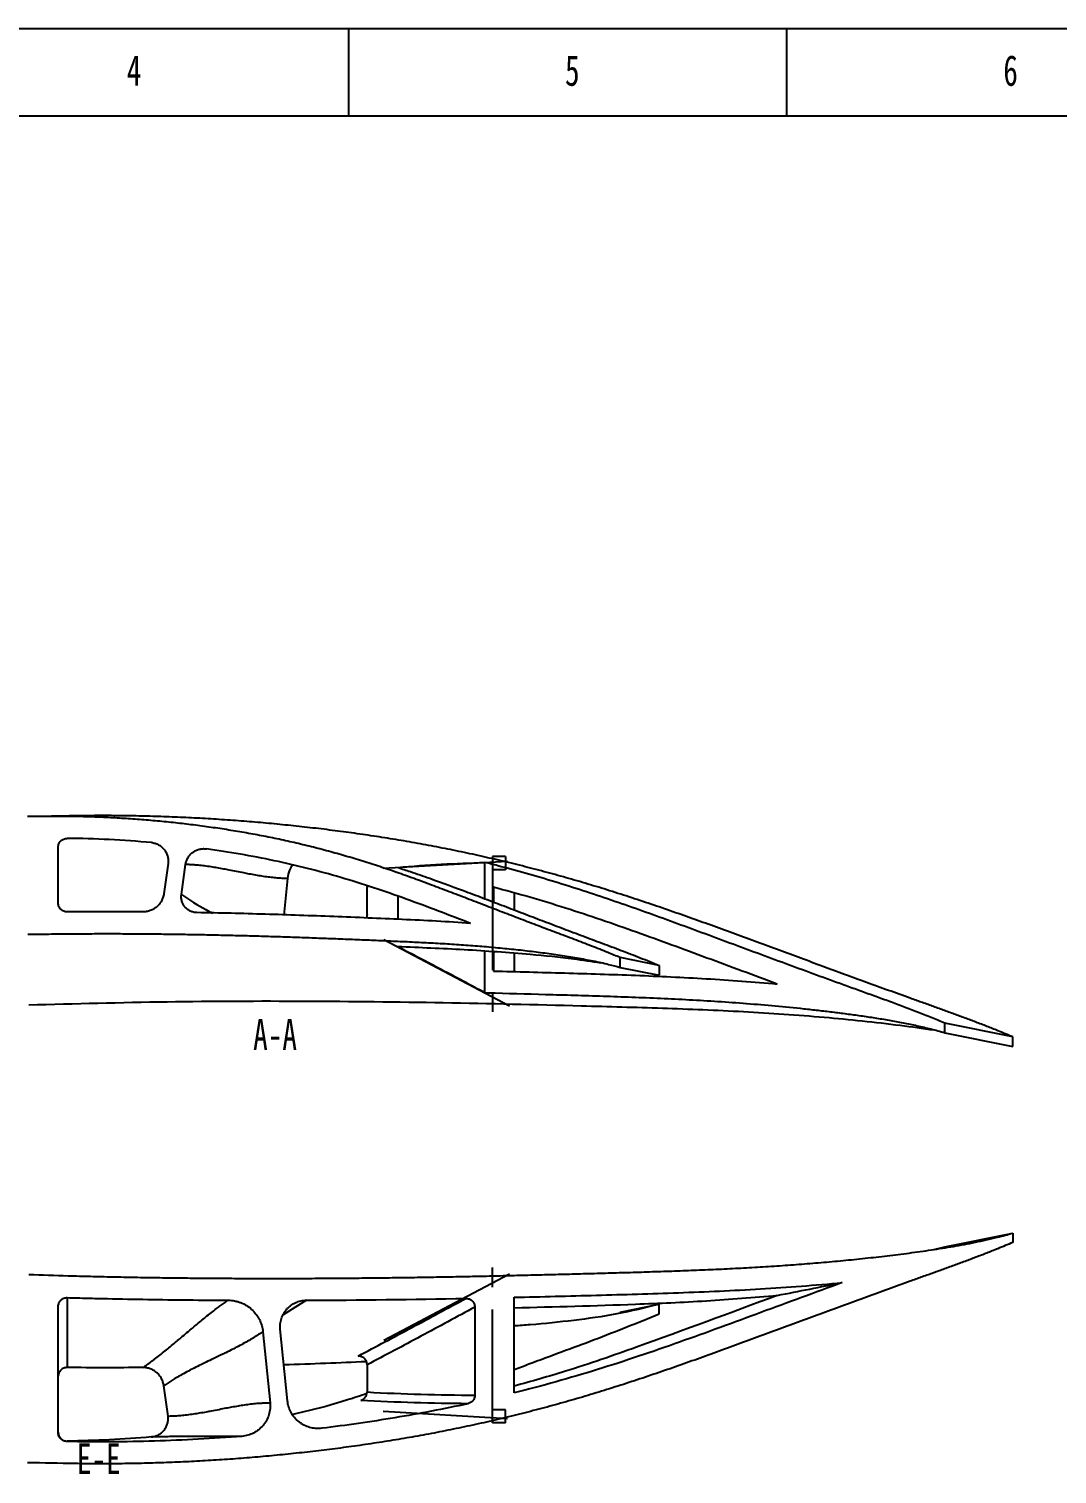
# Model space of a CAD drawing. Header units: millimetres. Extents: x -258 to 1189, y 0 to 841.
# Drawn here: x 165.6 to 282.9, y 676.2 to 841 of the extents above; entities that cross this region are included whole.
import ezdxf

# ---------------------------------------------------------------- set-up
doc = ezdxf.new("R2010")
doc.units = ezdxf.units.MM
doc.linetypes.add('CENTERX2', pattern=[20.32, 12.7, -2.54, 2.54, -2.54])
doc.layers.add('10', color=7, linetype='Continuous')
doc.layers.add('5', color=7, linetype='Continuous')
doc.styles.add('SLDTEXTSTYLE5', font='TXT', dxfattribs={"width": 0.7})

msp = doc.modelspace()

# ---------------------------------------------------------------- linework, layer by layer
at = {"color": 7, "linetype": 'Continuous', "lineweight": 25}
for p, q in [((168.9028, 741.2848), (168.9028, 747.6714)), ((181.4237, 745.8142), (180.9464, 742.3571)), ((182.9508, 742.2518), (183.4247, 745.6841)), ((217.5594, 744.8108), (217.5594, 745.9274)), ((195.0515, 744.0902), (194.6323, 739.9172)), ((217.5594, 741.7916), (217.5594, 744.8108)), ((204.1072, 743.2623), (204.1346, 743.0663)), ((204.1346, 739.9765), (204.1346, 743.0663)), ((207.6346, 742.0754), (207.6346, 739.441)), ((218.5594, 743.0891), (218.5594, 741.4105)), ((220.9224, 742.4041), (220.9224, 740.5099)), ((217.5594, 731.7906), (217.5594, 735.7865)), ((218.5594, 735.7147), (218.5594, 733.5396)), ((220.9224, 735.5449), (220.9224, 733.4686)), ((233.0097, 733.96), (233.0077, 735.0657)), ((237.4595, 734.1667), (233.0077, 735.0657)), ((233.0097, 733.96), (237.4613, 733.064)), ((237.4595, 734.1667), (237.4613, 733.064)), ((217.5594, 731.064), (217.5594, 731.7906)), ((277.7994, 726.0205), (270.0418, 727.5871)), ((270.0421, 726.5063), (270.0418, 727.5871)), ((270.0421, 726.5063), (277.7994, 724.9449)), ((277.7994, 724.9449), (277.7994, 726.0205)), ((270.0421, 702.0892), (277.7994, 703.6505)), ((277.7994, 703.6505), (277.7994, 702.5749)), ((268.8058, 701.7781), (270.0421, 702.0892)), ((197.2074, 695.9837), (194.5608, 694.3139)), ((220.9224, 685.4211), (220.9224, 696.3223)), ((168.9028, 680.8739), (168.9028, 695.2844)), ((216.4224, 695.2032), (216.4224, 685.1601)), ((233.0097, 694.6354), (237.4613, 695.5314)), ((237.4595, 694.4287), (237.4613, 695.5314)), ((192.2492, 692.3903), (193.0616, 684.3042)), ((195.0515, 684.5052), (194.2301, 692.6809)), ((204.1346, 688.619), (204.1346, 685.5291)), ((181.4237, 682.7812), (180.9464, 686.2383))]:
    msp.add_line(p, q, dxfattribs=at)
at = {"color": 7, "linetype": 'Continuous'}
for p, q in [((205.9752, 745.2536), (220.1354, 746.0772)), ((219.9224, 746.5985), (218.4224, 746.5985)), ((218.4224, 746.5985), (218.4224, 745.0985)), ((219.9224, 745.0985), (218.4224, 745.0985)), ((219.9224, 746.5985), (219.9224, 745.0985)), ((206.0312, 737.1471), (220.3669, 729.5825)), ((206.0312, 691.4483), (220.3669, 699.0129)), ((205.9752, 683.3418), (220.1354, 682.5182)), ((219.9224, 683.4969), (218.4224, 683.4969)), ((218.4224, 681.9969), (218.4224, 683.4969)), ((219.9224, 681.9969), (219.9224, 683.4969)), ((219.9224, 681.9969), (218.4224, 681.9969))]:
    msp.add_line(p, q, dxfattribs=at)
at = {"color": 7, "linetype": 'CENTERX2'}
for p, q in [((218.4224, 746.3485), (218.4224, 728.8833)), ((218.4224, 682.2469), (218.4224, 699.7122))]:
    msp.add_line(p, q, dxfattribs=at)
at = {"color": 7, "linetype": 'Continuous', "lineweight": 25, "flags": 128}
msp.add_lwpolyline([(169.9338, 696.2842), (169.9337, 696.2398), (169.9332, 696.0623), (169.9314, 695.3526), (169.9239, 692.5192), (169.9189, 690.4117), (169.9121, 688.3108)], dxfattribs=at)
at = {"color": 7, "linetype": 'Continuous', "lineweight": 25}
for points, knots in [([(277.7994, 726.0205), (277.2315, 726.2672), (276.2401, 726.6675), (274.8361, 727.2285), (273.5899, 727.7087), (272.3471, 728.1777), (271.101, 728.6376), (269.8527, 729.0915), (268.6026, 729.5404), (267.352, 729.9888), (265.6839, 730.5845), (263.6015, 731.3357), (261.1056, 732.2433), (258.6117, 733.1545), (256.1201, 734.0714), (253.6286, 734.9893), (251.1371, 735.9087), (248.6491, 736.8256), (246.1646, 737.7396), (243.6822, 738.6449), (241.1959, 739.5385), (238.7046, 740.4164), (236.2055, 741.2723), (233.6975, 742.1028), (231.1969, 742.8965), (228.7038, 743.6505), (226.2185, 744.3635), (223.7237, 745.0417), (221.2192, 745.6834), (218.7058, 746.289), (216.1835, 746.8583), (213.6665, 747.3862), (211.1559, 747.8748), (208.6528, 748.3243), (206.1441, 748.738), (203.6302, 749.1191), (201.1111, 749.4668), (198.5874, 749.7835), (196.065, 750.0686), (193.5446, 750.3234), (191.027, 750.5485), (188.5075, 750.7437), (185.9861, 750.9079), (183.4628, 751.043), (180.9377, 751.1459), (178.4098, 751.218), (175.8802, 751.26), (173.3493, 751.2677), (169.8567, 751.236), (167.2086, 751.1539), (165.4028, 751.1547)], [0, 0, 0, 0, 0.01598777, 0.02760342, 0.03903768, 0.05046865, 0.06190106, 0.07333252, 0.08476444, 0.09619655, 0.10763556, 0.13049922, 0.1533554, 0.17620712, 0.19905446, 0.22190714, 0.24476251, 0.26762472, 0.29037137, 0.31311579, 0.33584914, 0.35858632, 0.38131738, 0.40405505, 0.42679851, 0.44905399, 0.47130481, 0.49355542, 0.5158042, 0.5380558, 0.56030563, 0.58256543, 0.60445808, 0.62634262, 0.64822472, 0.67010638, 0.69199188, 0.71388181, 0.73577561, 0.75753483, 0.77928785, 0.80103746, 0.82278231, 0.84452564, 0.86627906, 0.888033, 0.90982087, 0.93159916, 0.95337978, 1, 1, 1, 1]), ([(233.0077, 735.0657), (232.5378, 735.2665), (231.76, 735.588), (230.6653, 736.0276), (229.7201, 736.3971), (228.7513, 736.7677), (227.7621, 737.1421), (226.7564, 737.5189), (225.7415, 737.9028), (224.72, 738.2879), (223.6955, 738.6775), (222.6689, 739.0689), (221.6411, 739.4611), (220.6141, 739.8553), (219.5886, 740.2491), (218.566, 740.6415), (217.5487, 741.0341), (216.5343, 741.423), (215.5223, 741.8126), (214.51, 742.2012), (213.4981, 742.587), (212.4893, 742.9703), (211.4852, 743.3476), (210.4876, 743.719), (209.4955, 744.0824), (208.5086, 744.4362), (207.527, 744.7829), (206.55, 745.12), (205.575, 745.4449), (204.603, 745.7631), (203.6307, 746.0692), (202.6584, 746.366), (201.6854, 746.6545), (200.7111, 746.9326), (199.7349, 747.2011), (198.7569, 747.4606), (197.7774, 747.7117), (196.7958, 747.9515), (195.8127, 748.1842), (194.8268, 748.405), (193.8391, 748.6187), (192.848, 748.8212), (191.8539, 749.0158), (190.8561, 749.2003), (189.856, 749.3782), (188.8526, 749.5453), (187.8457, 749.7047), (186.835, 749.8547), (185.8214, 749.9987), (184.8054, 750.1328), (183.7877, 750.2611), (182.7683, 750.3791), (181.7478, 750.491), (180.7261, 750.5933), (179.7042, 750.6886), (178.6817, 750.7752), (177.6589, 750.8524), (176.6361, 750.9239), (175.6129, 750.985), (174.5902, 751.0378), (173.5678, 751.0839), (172.5457, 751.119), (171.5246, 751.1474), (170.5039, 751.1672), (169.4845, 751.1754), (168.4658, 751.1793), (167.1055, 751.1634), (166.0846, 751.1652), (165.4028, 751.1547)], [0, 0, 0, 0, 0.021868, 0.0360125, 0.05048213, 0.065293, 0.08039799, 0.09574546, 0.11124699, 0.12683327, 0.1424609, 0.15814952, 0.17384637, 0.18953605, 0.20522292, 0.22085551, 0.23640457, 0.25188422, 0.26734295, 0.28281152, 0.29828455, 0.31368419, 0.32898995, 0.34418677, 0.35923508, 0.37419973, 0.38905302, 0.40377845, 0.41842961, 0.43302954, 0.44754133, 0.46205173, 0.47652769, 0.49097063, 0.50540957, 0.51985196, 0.53426794, 0.5486778, 0.56309126, 0.57749632, 0.59191172, 0.6063353, 0.62078408, 0.63525871, 0.64975387, 0.66425006, 0.67878984, 0.69337435, 0.70797557, 0.72259726, 0.7372286, 0.75186897, 0.7665119, 0.78115732, 0.7958068, 0.81042998, 0.82506745, 0.83969859, 0.85430628, 0.86892686, 0.88352163, 0.89810069, 0.91269097, 0.92723223, 0.94178341, 0.95631768, 0.97082009, 1, 1, 1, 1]), ([(168.9028, 747.6714), (168.9028, 747.7378), (168.9093, 747.8031), (168.935, 747.9316), (168.9544, 747.9954), (169.0051, 748.117), (169.0361, 748.1747), (169.1095, 748.2838), (169.1521, 748.3353), (169.2918, 748.4738), (169.4043, 748.5482), (169.6469, 748.6469), (169.7791, 748.6726), (169.9119, 748.6714)], [0, 0, 0, 0, 0.125, 0.125, 0.25, 0.25, 0.375, 0.375, 0.5, 0.5, 0.75, 0.75, 1, 1, 1, 1]), ([(179.5289, 748.1927), (179.6713, 748.18), (179.8099, 748.1532), (180.0801, 748.0723), (180.2131, 748.0175), (180.4626, 747.8833), (180.5794, 747.8044), (180.797, 747.623), (180.8975, 747.5201), (181.0734, 747.2996), (181.15, 747.181), (181.2797, 746.9263), (181.3306, 746.7944), (181.4055, 746.5225), (181.4295, 746.3809), (181.4482, 746.0975), (181.4432, 745.9559), (181.4237, 745.8142)], [0, 0, 0, 0, 0.125, 0.125, 0.25, 0.25, 0.375, 0.375, 0.5, 0.5, 0.625, 0.625, 0.75, 0.75, 0.875, 0.875, 1, 1, 1, 1]), ([(183.4247, 745.6841), (183.4437, 745.8216), (183.4759, 745.9549), (183.5655, 746.2137), (183.6238, 746.3403), (183.7632, 746.5779), (183.8437, 746.6886), (184.0262, 746.8939), (184.1289, 746.9888), (184.3476, 747.1542), (184.4644, 747.2258), (184.713, 747.3464), (184.8431, 747.3942), (185.108, 747.4633), (185.2445, 747.485), (185.521, 747.5012), (185.6589, 747.4957), (185.7963, 747.4765)], [0, 0, 0, 0, 0.125, 0.125, 0.25, 0.25, 0.375, 0.375, 0.5, 0.5, 0.625, 0.625, 0.75, 0.75, 0.875, 0.875, 1, 1, 1, 1]), ([(215.9469, 738.9702), (214.7233, 739.4409), (213.4997, 739.9119), (211.0486, 740.8428), (209.821, 741.303), (207.3559, 742.197), (206.1176, 742.6307), (203.6311, 743.4544), (202.3825, 743.8443), (198.6192, 744.9433), (196.0875, 745.5836), (192.2537, 746.3972), (190.9699, 746.6447), (188.391, 747.0939), (187.0947, 747.2953), (185.7963, 747.4765)], [0, 0, 0, 0, 0.125, 0.125, 0.25, 0.25, 0.375, 0.375, 0.5, 0.5, 0.75, 0.75, 0.875, 0.875, 1, 1, 1, 1]), ([(195.0515, 744.0902), (194.9521, 744.0925), (194.754, 744.097), (194.4585, 744.1096), (194.166, 744.1263), (193.8762, 744.1473), (193.4472, 744.1849), (192.8666, 744.25), (192.1524, 744.3505), (191.4223, 744.4705), (190.7402, 744.5941), (190.0069, 744.736), (189.2456, 744.8873), (188.4835, 745.0384), (187.7456, 745.1808), (187.0625, 745.3038), (186.3268, 745.4239), (185.616, 745.5229), (184.9626, 745.5958), (184.399, 745.642), (183.9084, 745.6706), (183.5844, 745.6796), (183.4247, 745.6841)], [0, 0, 0, 0, 0.02541776, 0.05062652, 0.07562628, 0.10041704, 0.12499881, 0.1859209, 0.24999844, 0.30953562, 0.37499896, 0.42694, 0.50000004, 0.57285359, 0.62500112, 0.69164235, 0.75000165, 0.81534716, 0.87500127, 0.91785048, 0.95951672, 1, 1, 1, 1]), ([(195.6441, 745.6286), (195.5082, 745.4333), (195.1869, 744.9716), (195.101, 744.4127), (195.0515, 744.0902)], [0, 0, 0, 0, 0.422930381, 1, 1, 1, 1]), ([(207.6346, 745.3501), (209.2887, 745.5088), (210.9428, 745.6236), (214.2511, 745.8064), (215.9052, 745.8739), (217.5594, 745.9274)], [0, 0, 0, 0, 0.5, 0.5, 1, 1, 1, 1]), ([(207.6346, 745.3501), (208.1153, 745.195), (209.334, 744.7934), (212.0176, 743.8663), (214.9373, 742.7893), (217.8473, 741.6868), (220.0275, 740.8536), (222.2076, 740.0203), (224.388, 739.188), (226.5695, 738.3583), (228.3891, 737.6712), (229.8458, 737.1244), (230.9389, 736.7158), (232.0323, 736.3081), (233.1248, 735.8978), (234.2146, 735.4806), (235.3013, 735.0551), (236.3836, 734.6188), (237.1019, 734.3199), (237.4595, 734.1667)], [0, 0, 0, 0, 0.020290311, 0.051540311, 0.114040311, 0.145290311, 0.176540311, 0.207790311, 0.239040311, 0.270290311, 0.301540311, 0.317165311, 0.332790311, 0.348415311, 0.364040311, 0.379665311, 0.395290311, 0.410915311, 0.426540311, 0.426540311, 0.426540311, 0.426540311]), ([(270.0418, 727.5871), (269.5247, 727.8113), (268.4803, 728.2356), (266.9097, 728.8616), (265.33, 729.4643), (263.7455, 730.0543), (262.1564, 730.6317), (260.5659, 731.2051), (258.9747, 731.7767), (256.8553, 732.5448), (254.2084, 733.5116), (251.0352, 734.68), (247.8643, 735.8545), (244.6935, 737.0294), (241.5226, 738.2042), (237.2906, 739.7592), (233.0446, 741.2759), (228.7679, 742.7042), (224.4677, 744.0599), (220.7254, 745.118), (218.0508, 745.8037), (217.5594, 745.9274)], [0, 0, 0, 0, 0.015625, 0.03125, 0.046875, 0.0625, 0.078125, 0.09375, 0.109375, 0.125, 0.15625, 0.1875, 0.21875, 0.25, 0.28125, 0.3125, 0.375, 0.40625, 0.4375, 0.5, 0.514048424, 0.514048424, 0.514048424, 0.514048424]), ([(180.9464, 742.3571), (180.9265, 742.213), (180.8939, 742.073), (180.8045, 741.8006), (180.7472, 741.6674), (180.6088, 741.4128), (180.5291, 741.2934), (180.3493, 741.0699), (180.2481, 740.9649), (180.0295, 740.776), (179.913, 740.6924), (179.6656, 740.5465), (179.5334, 740.4838), (179.263, 740.3844), (179.1246, 740.3472), (178.8412, 740.2977), (178.6956, 740.2855), (178.5502, 740.2867)], [0, 0, 0, 0, 0.125, 0.125, 0.25, 0.25, 0.375, 0.375, 0.5, 0.5, 0.625, 0.625, 0.75, 0.75, 0.875, 0.875, 1, 1, 1, 1]), ([(184.7027, 740.2048), (184.5746, 740.2071), (184.4492, 740.2229), (184.2031, 740.2804), (184.0812, 740.3228), (183.8522, 740.4309), (183.7442, 740.4964), (183.5419, 740.6507), (183.4488, 740.7388), (183.2847, 740.9306), (183.2119, 741.0362), (183.0908, 741.2599), (183.0427, 741.3767), (182.9712, 741.6197), (182.9482, 741.7467), (182.9295, 741.9986), (182.9333, 742.125), (182.9508, 742.2518)], [0, 0, 0, 0, 0.125, 0.125, 0.25, 0.25, 0.375, 0.375, 0.5, 0.5, 0.625, 0.625, 0.75, 0.75, 0.875, 0.875, 1, 1, 1, 1]), ([(182.9508, 742.2518), (183.8778, 741.6495), (185.0527, 740.8861), (186.2518, 740.2804), (186.5049, 740.1526)], [0, 0, 0, 0, 0.78893904, 1, 1, 1, 1]), ([(250.926, 732.0562), (248.2515, 733.0425), (245.5791, 734.0349), (240.2327, 736.0152), (237.559, 737.0039), (232.1907, 738.9197), (229.4954, 739.8449), (224.0619, 741.5686), (221.3227, 742.3644), (218.5594, 743.0891)], [0, 0, 0, 0, 0.25, 0.25, 0.5, 0.5, 0.75, 0.75, 1, 1, 1, 1]), ([(169.9121, 740.2846), (169.8456, 740.284), (169.7803, 740.29), (169.6516, 740.3144), (169.5875, 740.3333), (169.4654, 740.3829), (169.4075, 740.4134), (169.2977, 740.4857), (169.2458, 740.5279), (169.106, 740.6664), (169.0306, 740.7783), (168.9296, 741.02), (168.9028, 741.152), (168.9028, 741.2848)], [0, 0, 0, 0, 0.125, 0.125, 0.25, 0.25, 0.375, 0.375, 0.5, 0.5, 0.75, 0.75, 1, 1, 1, 1]), ([(178.5502, 740.2867), (177.1106, 740.2984), (175.6709, 740.3045), (172.7915, 740.3033), (171.3518, 740.298), (169.9121, 740.2846)], [0, 0, 0, 0, 0.5, 0.5, 1, 1, 1, 1]), ([(215.9469, 738.9702), (213.3488, 739.162), (210.7469, 739.2997), (206.8419, 739.4775), (205.5399, 739.5323), (202.9358, 739.6402), (201.6337, 739.6929), (197.7268, 739.8448), (195.122, 739.9373), (189.9124, 740.0928), (187.3075, 740.157), (184.7027, 740.2048)], [0, 0, 0, 0, 0.25, 0.25, 0.375, 0.375, 0.5, 0.5, 0.75, 0.75, 1, 1, 1, 1]), ([(204.1346, 739.9765), (204.1306, 739.861), (204.1259, 739.723), (204.0577, 739.6073), (204.0465, 739.5885)], [0, 0, 0, 0, 0.8368197, 1, 1, 1, 1]), ([(165.4267, 737.7511), (166.3336, 737.7688), (167.6019, 737.7532), (169.2308, 737.778), (170.3126, 737.7873), (171.3936, 737.7958), (172.4743, 737.7995), (173.5573, 737.8036), (174.6419, 737.8032), (175.729, 737.8027), (176.8181, 737.7976), (177.9095, 737.7914), (179.0025, 737.7826), (180.0964, 737.7717), (181.1914, 737.7586), (182.2867, 737.7434), (183.3814, 737.727), (184.4743, 737.7085), (185.5653, 737.6873), (186.6528, 737.6652), (187.7366, 737.6409), (188.8166, 737.6148), (189.896, 737.5879), (190.9765, 737.5573), (192.0617, 737.5284), (193.1519, 737.4936), (194.2464, 737.4603), (195.3433, 737.4236), (196.441, 737.3853), (197.5386, 737.3473), (198.6355, 737.3063), (199.7309, 737.2642), (200.8242, 737.2224), (201.9141, 737.1791), (203.0012, 737.1338), (204.0885, 737.0911), (205.1776, 737.0438), (206.2683, 736.9986), (207.3587, 736.9512), (208.447, 736.9012), (209.5313, 736.8499), (210.6111, 736.7964), (211.6856, 736.7379), (212.7548, 736.6772), (213.8189, 736.6114), (214.8772, 736.5405), (215.9309, 736.4655), (216.9785, 736.384), (218.0219, 736.2971), (219.0598, 736.2025), (220.0929, 736.1039), (221.1196, 735.9971), (222.1408, 735.8827), (223.1555, 735.7601), (224.1631, 735.6329), (225.1609, 735.4956), (226.1472, 735.3524), (227.1193, 735.2016), (228.0731, 735.043), (229.0076, 734.8758), (229.9201, 734.6965), (230.8116, 734.5086), (231.8406, 734.2686), (232.5705, 734.0827), (233.0097, 733.96)], [0.000000022, 0.000000022, 0.000000022, 0.000000022, 0.040120112, 0.056099632, 0.072063511, 0.087974957, 0.103920019, 0.119873122, 0.135882975, 0.151896165, 0.167961525, 0.184061889, 0.200178938, 0.21631274, 0.232454275, 0.248621957, 0.264766042, 0.280886227, 0.29697333, 0.313036956, 0.329004158, 0.344929645, 0.360827216, 0.376764824, 0.392747756, 0.408847743, 0.425015795, 0.441187717, 0.457395552, 0.473603219, 0.489773978, 0.505948995, 0.522096674, 0.538171307, 0.554200251, 0.570229312, 0.586307987, 0.602423075, 0.618519741, 0.634588816, 0.650612251, 0.666540039, 0.682413188, 0.698213716, 0.713914685, 0.729575586, 0.745133095, 0.76064253, 0.776059002, 0.791447175, 0.806747756, 0.821967329, 0.837107069, 0.85220426, 0.867181137, 0.882032327, 0.896757535, 0.91126783, 0.925548015, 0.939529354, 0.953259823, 0.966686198, 0.979827877, 1, 1, 1, 1]), ([(230.8201, 734.4412), (229.7824, 734.6034), (227.106, 735.0218), (221.8931, 735.506), (215.2034, 735.9981), (210.1577, 736.2), (207.6346, 736.301)], [0, 0, 0, 0, 0.13536668, 0.34911821, 0.67452846, 1, 1, 1, 1]), ([(217.5594, 731.064), (215.9053, 731.95), (214.2511, 732.8314), (210.9429, 734.5797), (209.2887, 735.4471), (207.6346, 736.301)], [0, 0, 0, 0, 0.5, 0.5, 1, 1, 1, 1]), ([(218.5594, 733.5396), (221.2591, 733.4696), (223.9586, 733.3943), (229.3573, 733.2377), (232.0565, 733.1551), (237.4529, 732.9502), (240.1501, 732.8264), (245.541, 732.5033), (248.2346, 732.3032), (250.926, 732.0562)], [0, 0, 0, 0, 0.25, 0.25, 0.5, 0.5, 0.75, 0.75, 1, 1, 1, 1]), ([(217.5594, 731.064), (217.6848, 731.0608), (219.9982, 731.0018), (223.4055, 730.908), (227.7807, 730.7827), (231.0613, 730.682), (234.3408, 730.5694), (237.6187, 730.437), (240.8944, 730.277), (244.1671, 730.0837), (247.4358, 729.8499), (250.6996, 729.5742), (253.4145, 729.3053), (255.5826, 729.0643), (257.2068, 728.8712), (258.8289, 728.6647), (260.4485, 728.4437), (262.0649, 728.2043), (263.6769, 727.94), (265.2826, 727.6435), (266.8813, 727.3122), (268.468, 726.9329), (269.5223, 726.6652), (270.0421, 726.5063)], [0.762333647, 0.762333647, 0.762333647, 0.762333647, 0.764023775, 0.793520803, 0.808269317, 0.823017831, 0.837766345, 0.852514859, 0.867263373, 0.882011888, 0.896760402, 0.911508916, 0.92625743, 0.933631687, 0.941005944, 0.948380201, 0.955754458, 0.963128715, 0.970502972, 0.977877229, 0.985251486, 0.992625743, 1, 1, 1, 1]), ([(165.5512, 729.6753), (170.8031, 729.8194), (181.3068, 730.1076), (197.069, 730.1462), (212.8295, 729.9776), (226.4151, 729.6399), (237.8289, 729.3295), (247.0685, 728.9615), (254.6696, 728.4409), (260.63, 727.8642), (264.8045, 727.3915), (267.5243, 727.0012), (268.8058, 726.8173)], [0, 0, 0, 0, 0.152448649, 0.304898294, 0.457348456, 0.609799346, 0.699237362, 0.788673983, 0.878108342, 0.920271624, 0.962434894, 1, 1, 1, 1]), ([(277.7994, 702.5749), (277.2315, 702.3282), (276.2401, 701.9279), (274.8361, 701.3669), (273.5899, 700.8868), (272.3471, 700.4177), (271.101, 699.9578), (269.8527, 699.5039), (268.6026, 699.055), (267.352, 698.6066), (265.6839, 698.0109), (263.6015, 697.2597), (261.1056, 696.3521), (258.6117, 695.4409), (256.1201, 694.524), (253.6286, 693.6062), (251.1371, 692.6867), (248.6491, 691.7698), (246.1646, 690.8558), (243.6822, 689.9505), (241.1959, 689.0569), (238.7046, 688.179), (236.2055, 687.3231), (233.6975, 686.4927), (231.1969, 685.6989), (228.7038, 684.9449), (226.2185, 684.2319), (223.7237, 683.5537), (221.2192, 682.912), (218.7058, 682.3064), (216.1835, 681.7371), (213.6665, 681.2092), (211.1559, 680.7206), (208.6528, 680.2711), (206.1441, 679.8574), (203.6302, 679.4763), (201.1111, 679.1286), (198.5874, 678.8119), (196.065, 678.5269), (193.5446, 678.272), (191.027, 678.0469), (188.5075, 677.8518), (185.9861, 677.6875), (183.4628, 677.5524), (180.9377, 677.4495), (178.4098, 677.3774), (175.8802, 677.3354), (173.3493, 677.3277), (169.8567, 677.3594), (167.2086, 677.4415), (165.4028, 677.4407)], [0, 0, 0, 0, 0.01598777, 0.02760342, 0.03903768, 0.05046865, 0.06190106, 0.07333252, 0.08476444, 0.09619655, 0.10763556, 0.13049922, 0.1533554, 0.17620712, 0.19905446, 0.22190714, 0.24476251, 0.26762472, 0.29037137, 0.31311579, 0.33584914, 0.35858632, 0.38131738, 0.40405505, 0.42679851, 0.44905399, 0.47130481, 0.49355542, 0.5158042, 0.5380558, 0.56030563, 0.58256543, 0.60445808, 0.62634262, 0.64822472, 0.67010638, 0.69199188, 0.71388181, 0.73577561, 0.75753483, 0.77928785, 0.80103746, 0.82278231, 0.84452564, 0.86627906, 0.888033, 0.90982087, 0.93159916, 0.95337978, 1, 1, 1, 1]), ([(165.5512, 698.9201), (167.0484, 698.8949), (169.387, 698.7912), (172.5706, 698.7174), (175.101, 698.6573), (177.6311, 698.6098), (180.1603, 698.5677), (182.6882, 698.5355), (185.2159, 698.5091), (187.7432, 698.4919), (190.2709, 698.4801), (192.7989, 698.4762), (195.327, 698.4777), (197.8545, 698.486), (200.381, 698.5), (202.907, 698.5204), (205.4327, 698.5458), (207.9586, 698.5776), (210.4848, 698.6146), (213.0111, 698.6575), (215.537, 698.7048), (218.0621, 698.7586), (220.5868, 698.8148), (223.1111, 698.8757), (225.6358, 698.9393), (228.1609, 699.0056), (230.6864, 699.0738), (233.2119, 699.1433), (235.7367, 699.2178), (238.2608, 699.2981), (240.7842, 699.3891), (243.3073, 699.4912), (245.8301, 699.6101), (248.3535, 699.7468), (250.8769, 699.9039), (253.3998, 700.0846), (255.9206, 700.2884), (258.4395, 700.5168), (260.9563, 700.7734), (263.4711, 701.0575), (265.5678, 701.3189), (267.2471, 701.5448), (268.5096, 701.7255), (269.7699, 701.918), (271.027, 702.1272), (272.2804, 702.3534), (273.5296, 702.6016), (274.7822, 702.8726), (276.207, 703.2174), (277.2176, 703.4706), (277.7994, 703.6505)], [0.000000345, 0.000000345, 0.000000345, 0.000000345, 0.039898338, 0.062375182, 0.084856831, 0.107347172, 0.129807277, 0.152263507, 0.174716737, 0.197166748, 0.219614308, 0.24207271, 0.264533569, 0.286983546, 0.309422927, 0.331860714, 0.354297153, 0.376732241, 0.399175083, 0.421621345, 0.444062332, 0.466498061, 0.488924444, 0.511354789, 0.533784812, 0.556223473, 0.578666397, 0.601109154, 0.623547151, 0.645975927, 0.668404475, 0.690833213, 0.713267434, 0.735703901, 0.758175394, 0.780639748, 0.80310346, 0.825569188, 0.848036127, 0.870516133, 0.893008687, 0.904338802, 0.91566953, 0.926994857, 0.938311018, 0.949626763, 0.960935433, 0.97224771, 0.983775525, 1, 1, 1, 1]), ([(220.9224, 696.3223), (224.0464, 696.3956), (227.1703, 696.4773), (233.4177, 696.6462), (236.5409, 696.7347), (242.782, 696.9593), (245.8995, 697.0978), (252.1239, 697.4708), (255.2306, 697.7057), (258.3307, 697.9996)], [0, 0, 0, 0, 0.25, 0.25, 0.5, 0.5, 0.75, 0.75, 1, 1, 1, 1]), ([(258.3307, 697.9996), (255.2388, 696.8674), (252.1505, 695.7256), (245.9717, 693.4476), (242.8818, 692.3088), (236.6777, 690.1116), (233.5626, 689.0559), (227.2819, 687.1095), (224.1156, 686.2214), (220.9224, 685.4211)], [0, 0, 0, 0, 0.25, 0.25, 0.5, 0.5, 0.75, 0.75, 1, 1, 1, 1]), ([(168.9028, 695.2844), (168.9028, 695.3518), (168.9095, 695.418), (168.9359, 695.5482), (168.9559, 695.6129), (169.0079, 695.7358), (169.0398, 695.7941), (169.115, 695.9042), (169.1588, 695.956), (169.3018, 696.0949), (169.417, 696.1688), (169.6027, 696.2409), (169.6678, 696.259), (169.7998, 696.2816), (169.8665, 696.2863), (169.9338, 696.2842)], [0, 0, 0, 0, 0.125, 0.125, 0.25, 0.25, 0.375, 0.375, 0.5, 0.5, 0.75, 0.75, 0.875, 0.875, 1, 1, 1, 1]), ([(169.9338, 696.2842), (170.6983, 696.2604), (171.4629, 696.2418), (172.9923, 696.2062), (173.7569, 696.1875), (176.051, 696.1371), (177.5806, 696.1089), (182.1697, 696.0359), (185.23, 696.0048), (188.2902, 695.989)], [0, 0, 0, 0, 0.125, 0.125, 0.25, 0.25, 0.5, 0.5, 1, 1, 1, 1]), ([(178.5502, 688.3087), (178.6389, 688.3709), (178.8178, 688.4963), (179.0832, 688.6858), (179.3489, 688.8782), (179.6143, 689.0736), (179.9944, 689.3579), (180.4972, 689.7443), (181.09, 690.2143), (181.6876, 690.7015), (182.2355, 691.1569), (182.8164, 691.6472), (183.4168, 692.1571), (184.0112, 692.6617), (184.5898, 693.1495), (185.1319, 693.5995), (185.7276, 694.0835), (186.3253, 694.5553), (186.882, 694.9803), (187.3803, 695.3477), (187.8254, 695.6671), (188.1346, 695.8813), (188.2902, 695.989)], [0, 0, 0, 0, 0.02421834, 0.04882744, 0.07382728, 0.09921784, 0.12499913, 0.18473731, 0.24999883, 0.30847623, 0.37499927, 0.42789567, 0.50000019, 0.57420433, 0.6250011, 0.69058531, 0.75000151, 0.81414331, 0.8750011, 0.91616681, 0.95783308, 1, 1, 1, 1]), ([(188.2902, 695.989), (188.5365, 695.9878), (188.7791, 695.964), (189.138, 695.8956), (189.2567, 695.8674), (189.4925, 695.7997), (189.6094, 695.7602), (189.9506, 695.6271), (190.1678, 695.5187), (190.5819, 695.2625), (190.78, 695.1131), (191.1405, 694.7855), (191.3045, 694.6066), (191.5263, 694.3153), (191.5965, 694.2138), (191.7265, 694.0058), (191.7862, 693.8996), (191.9504, 693.574), (192.0397, 693.3481), (192.1772, 692.8779), (192.2246, 692.6353), (192.2492, 692.3903)], [0, 0, 0, 0, 0.125, 0.125, 0.1875, 0.1875, 0.25, 0.25, 0.375, 0.375, 0.5, 0.5, 0.625, 0.625, 0.6875, 0.6875, 0.75, 0.75, 0.875, 0.875, 1, 1, 1, 1]), ([(194.2301, 692.6809), (194.209, 692.8904), (194.2101, 693.0988), (194.2553, 693.5133), (194.3003, 693.7207), (194.4302, 694.1157), (194.515, 694.3054), (194.7258, 694.6688), (194.8493, 694.8377), (195.0579, 695.069), (195.1315, 695.1425), (195.2871, 695.2826), (195.3692, 695.349), (195.6226, 695.533), (195.8023, 695.6369), (196.088, 695.7647), (196.1866, 695.8027), (196.3856, 695.8677), (196.486, 695.8948), (196.7902, 695.9602), (196.9968, 695.9829), (197.2074, 695.9837)], [0, 0, 0, 0, 0.125, 0.125, 0.25, 0.25, 0.375, 0.375, 0.5, 0.5, 0.5625, 0.5625, 0.625, 0.625, 0.75, 0.75, 0.8125, 0.8125, 0.875, 0.875, 1, 1, 1, 1]), ([(203.0975, 689.6177), (205.1497, 690.6943), (207.201, 691.786), (211.3025, 693.9843), (213.3527, 695.0912), (215.4027, 696.2024)], [0, 0, 0, 0, 0.5, 0.5, 1, 1, 1, 1]), ([(215.4027, 696.2024), (215.4695, 696.2038), (215.5354, 696.1984), (215.6651, 696.175), (215.7297, 696.1566), (215.853, 696.1078), (215.9115, 696.0775), (216.0225, 696.0055), (216.0751, 695.9634), (216.2165, 695.825), (216.2929, 695.7126), (216.3952, 695.4697), (216.4224, 695.3369), (216.4224, 695.2032)], [0, 0, 0, 0, 0.125, 0.125, 0.25, 0.25, 0.375, 0.375, 0.5, 0.5, 0.75, 0.75, 1, 1, 1, 1]), ([(220.9224, 695.1268), (225.5318, 695.2486), (232.8408, 695.4417), (242.8469, 695.8796), (248.2324, 696.3193), (250.926, 696.5392)], [0, 0, 0, 0, 0.46045924, 0.73014282, 1, 1, 1, 1]), ([(250.926, 696.5392), (245.5882, 694.5485), (237.5799, 691.5619), (227.5877, 688.0595), (222.8825, 686.7407), (220.9224, 686.1913)], [0, 0, 0, 0, 0.53835845, 0.80769441, 1, 1, 1, 1]), ([(216.4224, 695.2032), (214.3745, 694.092), (212.3265, 692.9852), (208.2305, 690.787), (206.1826, 689.6954), (204.1346, 688.619)], [0, 0, 0, 0, 0.5, 0.5, 1, 1, 1, 1]), ([(237.4613, 695.5314), (235.855, 695.1311), (232.6384, 694.3296), (227.7049, 693.6734), (223.7992, 693.2466), (221.5336, 693.0922), (220.9224, 693.0505)], [0, 0, 0, 0, 0.29627763, 0.59328215, 0.8902905, 1, 1, 1, 1]), ([(220.9224, 688.0855), (221.4764, 688.2974), (224.511, 689.4584), (230.0695, 691.452), (234.9965, 693.4366), (237.4595, 694.4287)], [0, 0, 0, 0, 0.10045284, 0.55030835, 1, 1, 1, 1]), ([(192.2492, 692.3903), (192.1545, 692.327), (191.9656, 692.201), (191.683, 692.0185), (191.4021, 691.8416), (191.1231, 691.6705), (190.7092, 691.4237), (190.1459, 691.1028), (189.4507, 690.7279), (188.7348, 690.3598), (188.0832, 690.0362), (187.359, 689.686), (186.6157, 689.33), (185.8449, 688.9611), (185.119, 688.6092), (184.4405, 688.271), (183.7219, 687.8997), (183.0307, 687.5244), (182.4016, 687.1635), (181.8636, 686.8367), (181.3992, 686.542), (181.0959, 686.3386), (180.9464, 686.2383)], [0, 0, 0, 0, 0.02538874, 0.05058297, 0.07558271, 0.10038798, 0.12499878, 0.18579231, 0.24999841, 0.3091619, 0.37499897, 0.42193997, 0.50000009, 0.57080313, 0.62500122, 0.69136844, 0.75000177, 0.81525334, 0.87500137, 0.91785498, 0.9595212, 1, 1, 1, 1]), ([(204.1346, 688.619), (204.1346, 688.6865), (204.1278, 688.753), (204.1012, 688.8836), (204.0811, 688.9485), (204.0286, 689.0718), (203.9965, 689.1301), (203.9207, 689.2404), (203.8767, 689.2923), (203.7326, 689.4311), (203.6167, 689.5047), (203.43, 689.5762), (203.3645, 689.594), (203.232, 689.6159), (203.1651, 689.6202), (203.0975, 689.6177)], [0, 0, 0, 0, 0.125, 0.125, 0.25, 0.25, 0.375, 0.375, 0.5, 0.5, 0.75, 0.75, 0.875, 0.875, 1, 1, 1, 1]), ([(169.9121, 688.3108), (169.8456, 688.3114), (169.7803, 688.3055), (169.6516, 688.281), (169.5875, 688.2621), (169.4654, 688.2125), (169.4075, 688.182), (169.2977, 688.1097), (169.2458, 688.0675), (169.106, 687.9291), (169.0306, 687.8171), (168.9296, 687.5755), (168.9028, 687.4434), (168.9028, 687.3106)], [0, 0, 0, 0, 0.125, 0.125, 0.25, 0.25, 0.375, 0.375, 0.5, 0.5, 0.75, 0.75, 1, 1, 1, 1]), ([(178.5502, 688.3087), (177.1106, 688.297), (175.6709, 688.2909), (172.7915, 688.2921), (171.3518, 688.2974), (169.9121, 688.3108)], [0, 0, 0, 0, 0.5, 0.5, 1, 1, 1, 1]), ([(180.9464, 686.2383), (180.9265, 686.3824), (180.8939, 686.5224), (180.8045, 686.7948), (180.7472, 686.928), (180.6088, 687.1826), (180.5291, 687.302), (180.3493, 687.5255), (180.2481, 687.6305), (180.0295, 687.8194), (179.913, 687.903), (179.6656, 688.0489), (179.5334, 688.1116), (179.263, 688.211), (179.1246, 688.2482), (178.8412, 688.2977), (178.6956, 688.3099), (178.5502, 688.3087)], [0, 0, 0, 0, 0.125, 0.125, 0.25, 0.25, 0.375, 0.375, 0.5, 0.5, 0.625, 0.625, 0.75, 0.75, 0.875, 0.875, 1, 1, 1, 1]), ([(194.6347, 688.6543), (196.2311, 688.7056), (199.369, 688.8065), (202.5056, 688.9409), (204.0465, 689.007)], [0, 0, 0, 0, 0.50874379, 1, 1, 1, 1]), ([(181.4237, 682.7812), (181.5187, 682.7826), (181.7106, 682.7854), (182.0002, 682.7953), (182.2949, 682.8096), (182.5944, 682.8289), (183.0278, 682.8638), (183.6158, 682.9259), (184.326, 683.0213), (185.0629, 683.1382), (185.7369, 683.2564), (186.4764, 683.3956), (187.2311, 683.5413), (188.0027, 683.6904), (188.7358, 683.8278), (189.4268, 683.9486), (190.1573, 684.0637), (190.8734, 684.1594), (191.5186, 684.2273), (192.0788, 684.2694), (192.567, 684.2946), (192.8959, 684.301), (193.0616, 684.3042)], [0, 0, 0, 0, 0.024044596, 0.048566815, 0.073566663, 0.099044147, 0.124999273, 0.184440508, 0.24999895, 0.308079993, 0.374999286, 0.42463911, 0.500000063, 0.570952213, 0.625000843, 0.690212322, 0.750001183, 0.813942208, 0.875000847, 0.916026051, 0.957692426, 1, 1, 1, 1]), ([(193.0616, 684.3042), (193.0851, 684.071), (193.085, 683.8391), (193.0391, 683.3777), (192.9924, 683.1462), (192.8561, 682.7034), (192.7666, 682.4904), (192.6001, 682.1835), (192.5389, 682.083), (192.4082, 681.8908), (192.3384, 681.7984), (192.1161, 681.5326), (191.9499, 681.3694), (191.5851, 681.0772), (191.391, 680.9513), (190.9802, 680.739), (190.7611, 680.652), (190.3138, 680.5245), (190.0853, 680.4832), (189.8517, 680.4648)], [0, 0, 0, 0, 0.125, 0.125, 0.25, 0.25, 0.375, 0.375, 0.4375, 0.4375, 0.5, 0.5, 0.625, 0.625, 0.75, 0.75, 0.875, 0.875, 1, 1, 1, 1]), ([(198.9627, 681.3807), (198.7301, 681.3522), (198.4981, 681.3472), (198.0356, 681.3829), (197.8031, 681.4244), (197.3572, 681.5508), (197.1421, 681.6355), (196.8315, 681.7951), (196.7296, 681.8541), (196.5344, 681.9805), (196.4405, 682.0482), (196.1696, 682.2644), (196.0027, 682.427), (195.7022, 682.7852), (195.572, 682.9765), (195.3505, 683.3826), (195.2586, 683.5999), (195.1213, 684.0444), (195.0749, 684.272), (195.0515, 684.5052)], [0, 0, 0, 0, 0.125, 0.125, 0.25, 0.25, 0.375, 0.375, 0.4375, 0.4375, 0.5, 0.5, 0.625, 0.625, 0.75, 0.75, 0.875, 0.875, 1, 1, 1, 1]), ([(204.1072, 685.3331), (203.3738, 685.0908), (201.0089, 684.3095), (198.1831, 683.5175), (196.074, 683.0601), (195.6441, 682.9668)], [0, 0, 0, 0, 0.26358934, 0.84988932, 1, 1, 1, 1]), ([(215.6346, 684.183), (212.8674, 683.581), (210.0942, 683.0503), (204.5364, 682.1217), (201.752, 681.7228), (198.9627, 681.3807)], [0, 0, 0, 0, 0.5, 0.5, 1, 1, 1, 1]), ([(203.4116, 684.5685), (203.5158, 684.5985), (203.6124, 684.6443), (203.7907, 684.767), (203.8682, 684.8413), (204.0631, 685.0999), (204.1346, 685.3122), (204.1346, 685.5291)], [0, 0, 0, 0, 0.25, 0.25, 0.5, 0.5, 1, 1, 1, 1]), ([(215.6346, 684.183), (213.5937, 684.2049), (211.554, 684.2396), (207.4787, 684.3564), (205.4429, 684.4372), (203.4116, 684.5685)], [0, 0, 0, 0, 0.5, 0.5, 1, 1, 1, 1]), ([(204.1346, 685.5291), (206.1825, 685.4027), (208.2305, 685.325), (212.3265, 685.2133), (214.3745, 685.1805), (216.4224, 685.1601)], [0, 0, 0, 0, 0.5, 0.5, 1, 1, 1, 1]), ([(216.4224, 685.1601), (216.4224, 685.046), (216.4034, 684.935), (216.3274, 684.7197), (216.2725, 684.6213), (216.1292, 684.4437), (216.0446, 684.3692), (215.8505, 684.2494), (215.7462, 684.2073), (215.6346, 684.183)], [0, 0, 0, 0, 0.25, 0.25, 0.5, 0.5, 0.75, 0.75, 1, 1, 1, 1]), ([(179.5289, 680.4027), (179.6713, 680.4154), (179.8099, 680.4422), (180.0801, 680.5231), (180.2131, 680.578), (180.4626, 680.7121), (180.5794, 680.791), (180.797, 680.9724), (180.8975, 681.0753), (181.0734, 681.2958), (181.15, 681.4144), (181.2797, 681.6692), (181.3306, 681.801), (181.4055, 682.0729), (181.4295, 682.2145), (181.4482, 682.4979), (181.4432, 682.6395), (181.4237, 682.7812)], [0, 0, 0, 0, 0.125, 0.125, 0.25, 0.25, 0.375, 0.375, 0.5, 0.5, 0.625, 0.625, 0.75, 0.75, 0.875, 0.875, 1, 1, 1, 1]), ([(168.9028, 680.924), (168.9028, 680.8576), (168.9093, 680.7923), (168.935, 680.6638), (168.9544, 680.6), (169.0051, 680.4784), (169.0361, 680.4207), (169.1095, 680.3117), (169.1521, 680.2601), (169.2918, 680.1216), (169.4043, 680.0472), (169.6469, 679.9485), (169.7791, 679.9228), (169.9119, 679.924)], [0, 0, 0, 0, 0.125, 0.125, 0.25, 0.25, 0.375, 0.375, 0.5, 0.5, 0.75, 0.75, 1, 1, 1, 1]), ([(169.8828, 679.8741), (169.8176, 679.8754), (169.7537, 679.883), (169.628, 679.9102), (169.5657, 679.9302), (169.4469, 679.9815), (169.3906, 680.0126), (169.2843, 680.0854), (169.234, 680.1276), (169.1438, 680.2196), (169.1034, 680.2696), (169.0321, 680.3778), (169.0017, 680.4356), (168.9286, 680.614), (168.9028, 680.7435), (168.9028, 680.8739)], [0, 0, 0, 0, 0.125, 0.125, 0.25, 0.25, 0.375, 0.375, 0.5, 0.5, 0.625, 0.625, 0.75, 0.75, 1, 1, 1, 1]), ([(189.8517, 680.4648), (186.5373, 680.2041), (183.2163, 680.0219), (178.2242, 679.8721), (176.5585, 679.842), (174.0572, 679.83), (173.2229, 679.8316), (171.5536, 679.8447), (170.7184, 679.8574), (169.8828, 679.8741)], [0, 0, 0, 0, 0.5, 0.5, 0.75, 0.75, 0.875, 0.875, 1, 1, 1, 1]), ([(169.9119, 679.924), (169.9053, 679.9045), (169.8984, 679.893), (169.8874, 679.879), (169.8847, 679.876), (169.8828, 679.8741)], [0, 0, 0, 0, 0.5, 0.5, 1, 1, 1, 1]), ([(189.8517, 680.4648), (189.7529, 680.4635), (189.5562, 680.4608), (189.2682, 680.4572), (188.9868, 680.4539), (188.7123, 680.451), (188.3114, 680.4473), (187.7825, 680.4433), (187.1498, 680.4399), (186.52, 680.4378), (185.9364, 680.4367), (185.3238, 680.4363), (184.6851, 680.4363), (184.0567, 680.4362), (183.4391, 680.4358), (182.8658, 680.4347), (182.2302, 680.4324), (181.6014, 680.4286), (181.0061, 680.4233), (180.4774, 680.4172), (180.0064, 680.4107), (179.6864, 680.4054), (179.5289, 680.4027)], [0, 0, 0, 0, 0.02542457, 0.05063673, 0.07563652, 0.10042395, 0.12499903, 0.18602598, 0.2499987, 0.30971548, 0.37499914, 0.42863323, 0.50000009, 0.57471654, 0.62500104, 0.69182768, 0.75000147, 0.81550466, 0.87500108, 0.91793778, 0.9596041, 1, 1, 1, 1])]:
    msp.add_open_spline(points, degree=3, knots=knots, dxfattribs=at)
for points in [[(179.5289, 748.1927), (176.3309, 748.4772), (173.1256, 748.6419), (169.9119, 748.6714)], [(250.926, 696.5392), (253.3906, 697.0254), (255.859, 697.5122), (258.3307, 697.9996)], [(197.2074, 695.9837), (203.2731, 696.0067), (209.3382, 696.0825), (215.4027, 696.2024)], [(179.5289, 680.4027), (176.3309, 680.1182), (173.1256, 679.9535), (169.9119, 679.924)]]:
    msp.add_open_spline(points, degree=3, dxfattribs=at)
at = {"layer": '5', "color": 7}
msp.add_line((1189, 841), (0, 841), dxfattribs=at)
at = {"layer": '5'}
for p, q in [((202, 841), (202, 831.0501)), ((252, 841), (252, 831.0501))]:
    msp.add_line(p, q, dxfattribs=at)
at = {"layer": '5', "color": 7, "lineweight": 25}
msp.add_line((1179, 831.0501), (25, 831.0501), dxfattribs=at)

# ---------------------------------------------------------------- texts
at = {"layer": '10', "char_height": 3.5, "attachment_point": 2, "style": 'SLDTEXTSTYLE5'}
for s, insert in [('4', (177.5444, 838.0095)), ('5', (227.5444, 838.0095)), ('6', (277.5469, 838.0095)), ('A-A', (193.6337, 728.0489)), ('E-E', (173.5208, 679.6581))]:
    msp.add_mtext(s, dxfattribs=dict(at, insert=insert))

doc.saveas('drawing.dxf')
